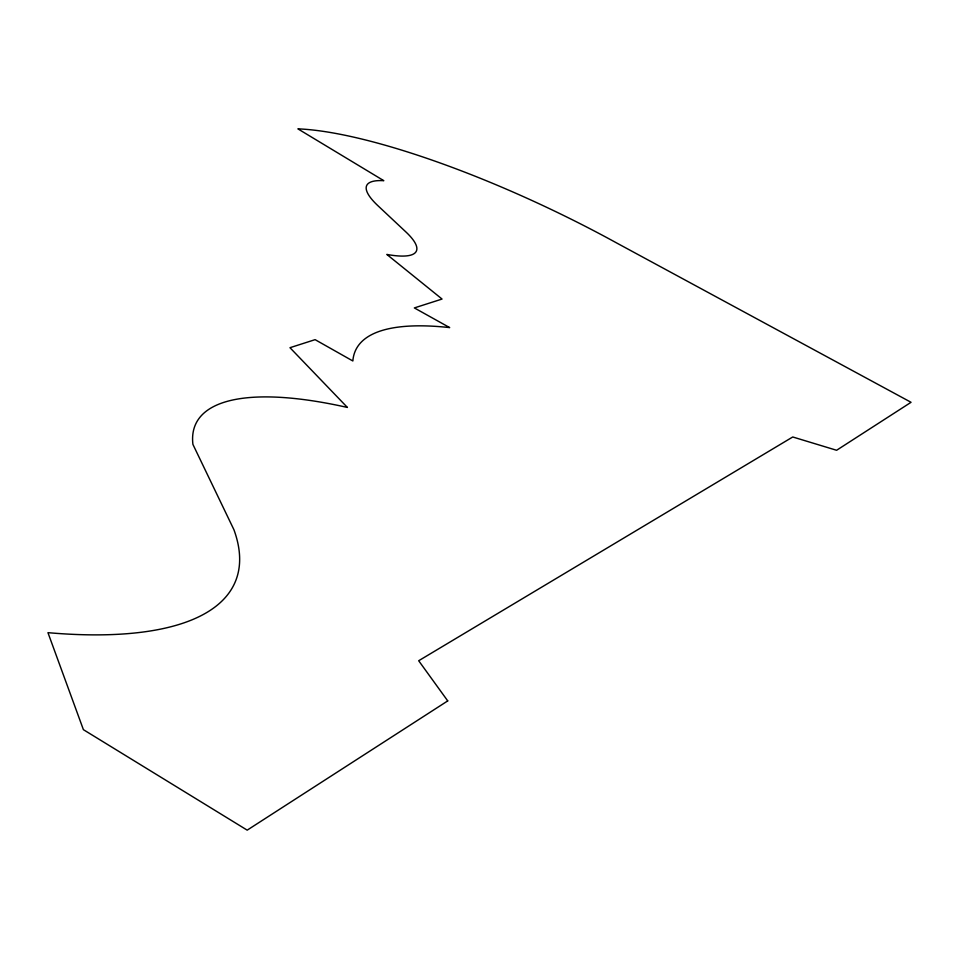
<?xml version="1.0" encoding="UTF-8"?>
<svg xmlns="http://www.w3.org/2000/svg" width="959" height="959" viewBox="0 0 959 959"><rect width="100%" height="100%" fill="white"/><g stroke="black" fill="none" stroke-linecap="round" stroke-linejoin="round"><path stroke-width="1.44" d="M447.733 700.897L247.194 830.146L83.397 729.667L47.95 632.664A473.231 160.333 22.2 0 0 233.912 529.692L192.915 444.389A339.09 103.716 26.3 0 1 347.41 407.443L289.978 347.697L315.103 339.654L352.852 360.98A399.891 106.988 26.9 0 1 449.675 327.594L414.348 307.923L442.063 299.052L386.825 254.423A94.797 22.513 24.7 0 0 406.172 232.21L378.014 205.801A104.315 23.663 25.2 0 1 383.804 180.688L297.889 128.854A299.352 68.604 25.5 0 1 616.949 243.13L911.05 402.3L836.608 450.274L792.745 436.98L418.687 660.739L447.733 700.897"/></g></svg>
